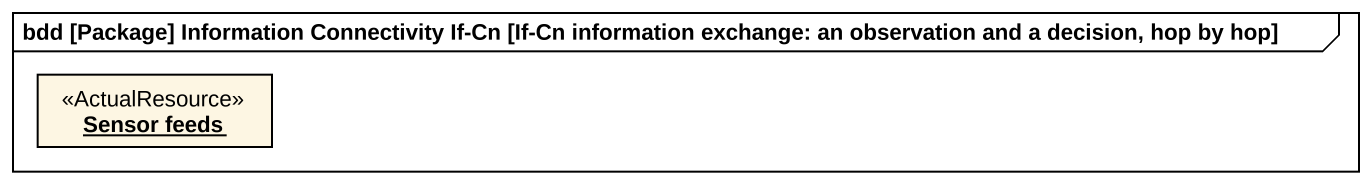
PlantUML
@startuml
mainframe bdd [Package] Information Connectivity If-Cn [If-Cn information exchange: an observation and a decision, hop by hop]
hide circle
hide empty members
object "Sensor feeds" as Sensor_feeds <<ActualResource>>
@enduml
